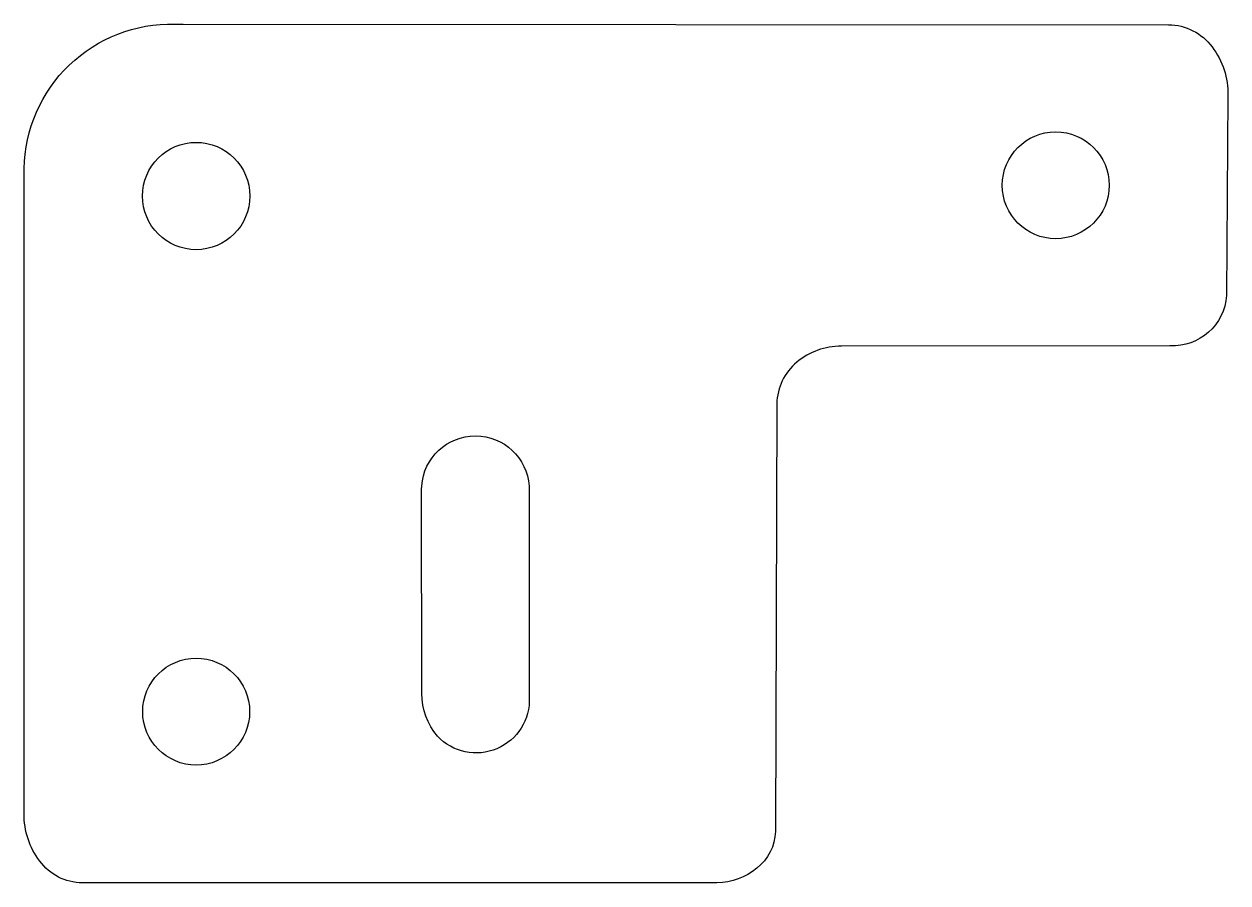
# Model space of a CAD drawing. Header units: millimetres. Extents: x 20 to 132, y -42 to 38.
import ezdxf

# ---------------------------------------------------------------- set-up
doc = ezdxf.new("R2010")
doc.units = ezdxf.units.MM
doc.layers.add('Layer_0', color=7, linetype='CONTINUOUS')

msp = doc.modelspace()

# ---------------------------------------------------------------- linework, layer by layer
at = {"layer": 'Layer_0'}
for points in [[(34.37, 38.47), (34.76, 38.46, 0.009539), (35.15, 38.46), (126.93, 38.42, -0.234383), (130.98, 36.35, -0.16698), (132.46, 31.82), (132.32, 13.19, -0.409657), (127.05, 8.51), (96.46, 8.48, 0.175194), (92.31, 6.98, 0.220393), (90.45, 3.12), (90.31, -36.74, -0.224548), (88.59, -40.15, -0.171829), (84.87, -41.52), (25.76, -41.52, -0.234845), (21.81, -39.5, -0.163597), (20.34, -35.08), (20.36, 25.01, -0.41719)], [(57.38, -4.55, -0.936133), (67.37, -4.56), (67.39, -24.23, -0.69659), (58.85, -27.86, -0.179111), (57.38, -23.87), (57.36, -5.23, -0.015587), (57.37, -4.89)]]:
    msp.add_lwpolyline(points, format="xyb", close=True, dxfattribs=at)
for centre, radius in [((116.42, 23.46), 4.98), ((36.37, 22.46), 5), ((36.37, -25.57), 4.98)]:
    msp.add_circle(centre, radius, dxfattribs=at)

doc.saveas('drawing.dxf')
